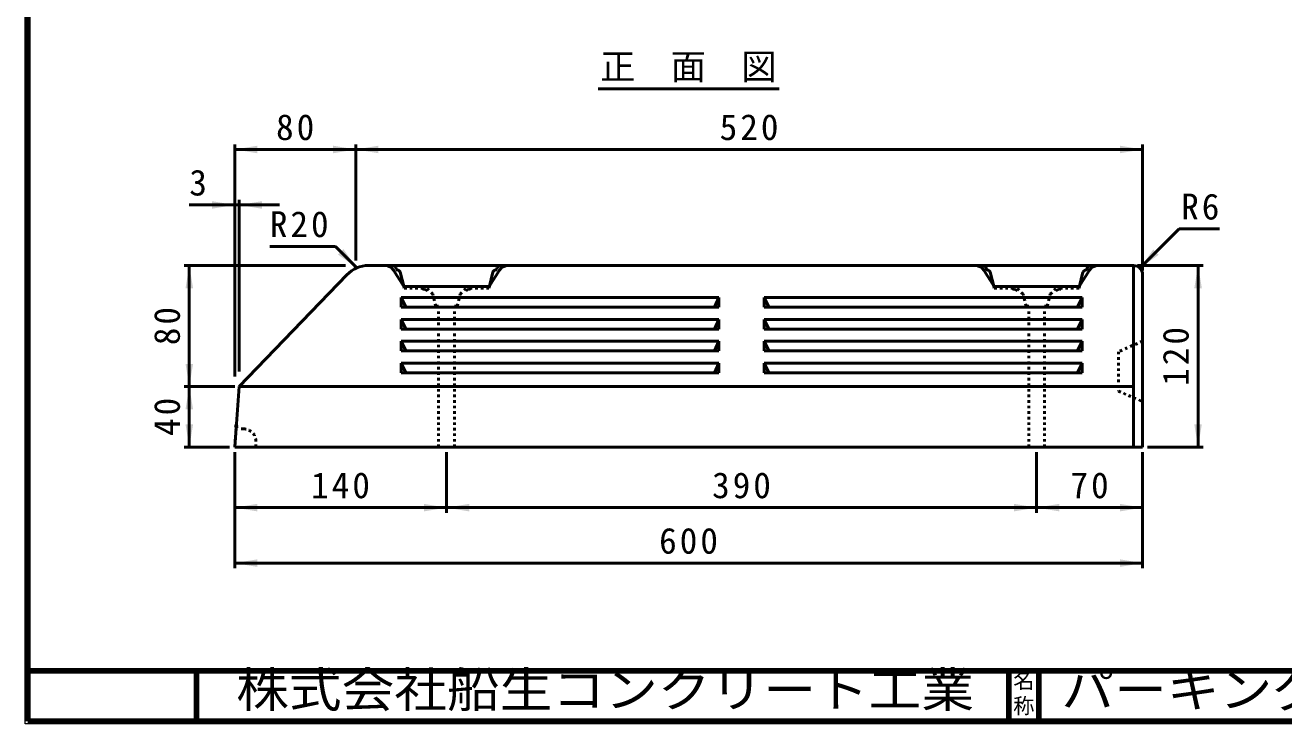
# Model space of a CAD drawing. Units: millimetres, scale not verified, with parts at other scales. Extents: x 100 to 4105, y 100 to 2870.
# Drawn here: x 100 to 2595, y 100 to 1485 of the extents above; entities that cross this region are included whole.
import ezdxf
from ezdxf.enums import TextEntityAlignment as Align

# ---------------------------------------------------------------- set-up
doc = ezdxf.new("R2010")
doc.units = ezdxf.units.MM
doc.header["$LTSCALE"] = 5
doc.header["$PDMODE"] = 32
doc.header["$PDSIZE"] = 2.5
doc.linetypes.add('USER1', pattern=[2.2, 1, -1.2])
doc.layers.add('V-nasSTD', color=7, linetype='Continuous', lineweight=50)
doc.styles.add('ＭＳ ゴシック', font='')
doc.styles.get('ＭＳ ゴシック').set_extended_font_data('MS Gothic')

msp = doc.modelspace()

# ---------------------------------------------------------------- hatches: boundary and pattern name
at = {"layer": 'V-nasSTD'}
for points in [[(560.402, 1246.087), (515.402, 1238.587), (560.402, 1231.087)], [(710.402, 1231.087), (755.402, 1238.587), (710.402, 1246.087)], [(800.402, 1246.087), (755.402, 1238.587), (800.402, 1231.087)], [(2270.402, 1231.087), (2315.402, 1238.587), (2270.402, 1246.087)], [(470.402, 1121.087), (515.402, 1128.587), (470.402, 1136.087)], [(569.402, 1136.087), (524.402, 1128.587), (569.402, 1121.087)], [(720.317, 1030.315), (757.44, 1003.798), (730.923, 1040.921)], [(2347.253, 1029.832), (2310.13, 1003.315), (2336.647, 1040.438)], [(432.902, 963.587), (425.402, 1008.587), (417.902, 963.587)], [(2432.902, 963.587), (2425.402, 1008.587), (2417.902, 963.587)], [(432.902, 813.587), (425.402, 768.587), (417.902, 813.587)], [(432.902, 723.587), (425.402, 768.587), (417.902, 723.587)], [(432.902, 693.587), (425.402, 648.587), (417.902, 693.587)], [(2432.902, 693.587), (2425.402, 648.587), (2417.902, 693.587)], [(560.402, 536.087), (515.402, 528.587), (560.402, 521.087)], [(890.402, 521.087), (935.402, 528.587), (890.402, 536.087)], [(980.402, 536.087), (935.402, 528.587), (980.402, 521.087)], [(2060.402, 521.087), (2105.402, 528.587), (2060.402, 536.087)], [(2150.402, 536.087), (2105.402, 528.587), (2150.402, 521.087)], [(2270.402, 521.087), (2315.402, 528.587), (2270.402, 536.087)], [(560.402, 426.087), (515.402, 418.587), (560.402, 411.087)], [(2270.402, 411.087), (2315.402, 418.587), (2270.402, 426.087)]]:
    msp.add_hatch(color=256, dxfattribs=at).paths.add_polyline_path(points)

# ---------------------------------------------------------------- linework, layer by layer
at = {"layer": 'V-nasSTD', "lineweight": 100}
for p, q in [((105, 2865), (105, 105)), ((105, 205), (4100, 205)), ((440, 205), (440, 105)), ((2050, 205), (2050, 105)), ((2110, 205), (2110, 105)), ((105, 105), (4100, 105))]:
    msp.add_line(p, q, dxfattribs=at)
at = {"layer": 'V-nasSTD'}
for p, q in [((1235.902, 1358.587), (1594.902, 1358.587)), ((515.402, 788.587), (515.402, 1248.587)), ((755.402, 1018.587), (755.402, 1248.587)), ((2315.402, 998.587), (2315.402, 1248.587)), ((755.402, 1238.587), (515.402, 1238.587)), ((2315.402, 1238.587), (755.402, 1238.587)), ((515.402, 1128.587), (425.402, 1128.587)), ((524.402, 1128.587), (515.402, 1128.587)), ((524.402, 798.587), (524.402, 1138.587)), ((524.402, 1128.587), (604.402, 1128.587)), ((2310.13, 1003.315), (2387.912, 1081.097)), ((2467.912, 1081.097), (2387.912, 1081.097)), ((585.014, 1046.225), (715.014, 1046.225)), ((757.44, 1003.798), (715.014, 1046.225)), ((735.402, 1008.587), (415.402, 1008.587)), ((425.402, 768.587), (425.402, 1008.587)), ((2297.402, 1008.587), (780.929, 1008.587)), ((851.002, 966.634), (830.402, 999.634)), ((834.77, 1004.532), (835.732, 1001.644)), ((1019.802, 966.634), (1040.402, 999.634)), ((1036.035, 1004.532), (1035.072, 1001.644)), ((2021.002, 966.634), (2000.402, 999.634)), ((2004.77, 1004.532), (2005.732, 1001.644)), ((2189.802, 966.634), (2210.402, 999.634)), ((2206.035, 1004.532), (2205.072, 1001.644)), ((2297.402, 1008.587), (2297.402, 648.587)), ((2305.402, 1008.587), (2435.402, 1008.587)), ((2425.402, 1008.587), (2425.402, 648.587)), ((524.402, 768.587), (737.7, 990.195)), ((843.539, 995.09), (850.419, 967.57)), ((1027.266, 995.09), (1020.386, 967.57)), ((2013.539, 995.09), (2020.419, 967.57)), ((2197.266, 995.09), (2190.386, 967.57)), ((2315.402, 990.587), (2315.402, 648.587)), ((1019.802, 966.634), (851.002, 966.634)), ((2189.802, 966.634), (2021.002, 966.634)), ((1475.402, 945.302), (845.402, 945.302)), ((845.402, 945.302), (854.402, 926.087)), ((845.402, 945.302), (845.402, 926.087)), ((1475.402, 926.087), (845.402, 926.087)), ((1475.402, 945.302), (1466.402, 926.087)), ((1475.402, 945.302), (1475.402, 926.087)), ((1565.402, 945.302), (1565.402, 926.087)), ((1565.402, 945.302), (2195.402, 945.302)), ((1565.402, 945.302), (1574.402, 926.087)), ((1565.402, 926.087), (2195.402, 926.087)), ((2195.402, 945.302), (2186.402, 926.087)), ((2195.402, 945.302), (2195.402, 926.087)), ((1475.402, 901.802), (845.402, 901.802)), ((845.402, 901.802), (854.402, 882.587)), ((845.402, 901.802), (845.402, 882.587)), ((1475.402, 901.802), (1466.402, 882.587)), ((1475.402, 901.802), (1475.402, 882.587)), ((1565.402, 901.802), (1565.402, 882.587)), ((1565.402, 901.802), (2195.402, 901.802)), ((1565.402, 901.802), (1574.402, 882.587)), ((2195.402, 901.802), (2186.402, 882.587)), ((2195.402, 901.802), (2195.402, 882.587)), ((1475.402, 882.587), (845.402, 882.587)), ((1565.402, 882.587), (2195.402, 882.587)), ((1475.402, 858.302), (845.402, 858.302)), ((845.402, 858.302), (854.402, 839.087)), ((845.402, 858.302), (845.402, 839.087)), ((1475.402, 858.302), (1466.402, 839.087)), ((1475.402, 858.302), (1475.402, 839.087)), ((1565.402, 858.302), (1565.402, 839.087)), ((1565.402, 858.302), (2195.402, 858.302)), ((1565.402, 858.302), (1574.402, 839.087)), ((2195.402, 858.302), (2186.402, 839.087)), ((2195.402, 858.302), (2195.402, 839.087)), ((1475.402, 839.087), (845.402, 839.087)), ((1565.402, 839.087), (2195.402, 839.087)), ((1475.402, 814.802), (845.402, 814.802)), ((845.402, 814.802), (854.402, 795.587)), ((845.402, 814.802), (845.402, 795.587)), ((1475.402, 814.802), (1466.402, 795.587)), ((1475.402, 814.802), (1475.402, 795.587)), ((1565.402, 814.802), (1565.402, 795.587)), ((1565.402, 814.802), (2195.402, 814.802)), ((1565.402, 814.802), (1574.402, 795.587)), ((2195.402, 814.802), (2186.402, 795.587)), ((2195.402, 814.802), (2195.402, 795.587)), ((1475.402, 795.587), (845.402, 795.587)), ((1565.402, 795.587), (2195.402, 795.587)), ((515.402, 768.587), (415.402, 768.587)), ((425.402, 648.587), (425.402, 768.587)), ((515.402, 648.587), (524.402, 768.587)), ((2297.402, 768.587), (524.402, 768.587)), ((505.402, 648.587), (415.402, 648.587)), ((2315.402, 648.587), (515.402, 648.587)), ((515.402, 638.587), (515.402, 408.587)), ((935.402, 638.587), (935.402, 518.587)), ((2105.402, 638.587), (2105.402, 518.587)), ((2315.402, 638.587), (2315.402, 408.587)), ((2325.402, 648.587), (2435.402, 648.587)), ((935.402, 528.587), (515.402, 528.587)), ((2105.402, 528.587), (935.402, 528.587)), ((2315.402, 528.587), (2105.402, 528.587)), ((2315.402, 418.587), (515.402, 418.587))]:
    msp.add_line(p, q, dxfattribs=at)
at = {"layer": 'V-nasSTD', "linetype": 'USER1'}
for p, q in [((850.419, 967.57), (851.402, 963.634)), ((851.402, 963.634), (887.402, 963.634)), ((887.402, 963.634), (893.402, 957.634)), ((893.402, 957.634), (896.402, 963.634)), ((908.402, 951.634), (896.402, 963.634)), ((914.402, 927.634), (908.402, 951.634)), ((956.402, 927.634), (962.402, 951.634)), ((962.402, 951.634), (974.402, 963.634)), ((977.402, 957.634), (974.402, 963.634)), ((983.402, 963.634), (977.402, 957.634)), ((1019.402, 963.634), (983.402, 963.634)), ((1020.386, 967.57), (1019.402, 963.634)), ((2020.419, 967.57), (2021.402, 963.634)), ((2021.402, 963.634), (2057.402, 963.634)), ((2057.402, 963.634), (2063.402, 957.634)), ((2063.402, 957.634), (2066.402, 963.634)), ((2078.402, 951.634), (2066.402, 963.634)), ((2084.402, 927.634), (2078.402, 951.634)), ((2126.402, 927.634), (2132.402, 951.634)), ((2132.402, 951.634), (2144.402, 963.634)), ((2147.402, 957.634), (2144.402, 963.634)), ((2153.402, 963.634), (2147.402, 957.634)), ((2189.402, 963.634), (2153.402, 963.634)), ((2190.386, 967.57), (2189.402, 963.634)), ((919.652, 927.634), (914.402, 927.634)), ((919.652, 648.587), (919.652, 927.634)), ((951.152, 927.634), (956.402, 927.634)), ((951.152, 648.587), (951.152, 927.634)), ((2089.652, 927.634), (2084.402, 927.634)), ((2089.652, 648.587), (2089.652, 927.634)), ((2121.152, 927.634), (2126.402, 927.634)), ((2121.152, 648.587), (2121.152, 927.634)), ((2315.402, 858.587), (2267.402, 837.587)), ((2267.402, 837.587), (2267.402, 759.587)), ((2267.402, 759.587), (2315.402, 738.587)), ((515.402, 648.587), (518.552, 690.587)), ((533.402, 684.587), (524.552, 684.587)), ((557.402, 648.587), (557.402, 660.587)), ((557.402, 648.587), (515.402, 648.587))]:
    msp.add_line(p, q, dxfattribs=at)
at = {"layer": 'V-nasSTD', "lineweight": 13}
msp.add_lwpolyline([(100, 100), (100, 2870), (4105, 2870), (4105, 100)], close=True, dxfattribs=at)
at = {"layer": 'V-nasSTD'}
for centre, radius, start, end in [((780.929, 948.587), 60, 90, 136.09469), ((812.558, 986.445), 22.19, 36.46849, 86.25019), ((829.078, 1002.634), 6, 18.43495, 82.8267), ((838.578, 1002.593), 3, 198.43495, 264.51232), ((837.718, 993.634), 6, 14.03624, 84.51232), ((1033.087, 993.634), 6, 95.48768, 165.96376), ((1032.226, 1002.593), 3, 275.48768, 341.56505), ((1041.727, 1002.634), 6, 97.1733, 161.56505), ((1058.247, 986.445), 22.19, 93.74981, 143.53151), ((1982.558, 986.445), 22.19, 36.46849, 86.25019), ((1999.078, 1002.634), 6, 18.43495, 82.8267), ((2008.578, 1002.593), 3, 198.43495, 264.51232), ((2007.718, 993.634), 6, 14.03624, 84.51232), ((2203.087, 993.634), 6, 95.48768, 165.96376), ((2202.226, 1002.593), 3, 275.48768, 341.56505), ((2211.727, 1002.634), 6, 97.1733, 161.56505), ((2228.247, 986.445), 22.19, 93.74981, 143.53151), ((2297.402, 990.587), 18, 0, 90)]:
    msp.add_arc(centre, radius, start, end, dxfattribs=at)
at = {"layer": 'V-nasSTD', "linetype": 'USER1'}
for centre, radius, start, end in [((524.552, 690.587), 6, 180, 270), ((533.402, 660.587), 24, 0, 90)]:
    msp.add_arc(centre, radius, start, end, dxfattribs=at)
at = {"layer": 'V-nasSTD'}
msp.add_point((518.552, 690.587), dxfattribs=at)

# ---------------------------------------------------------------- texts
at = {"layer": 'V-nasSTD', "style": 'ＭＳ ゴシック'}
for s, height, p in [('正\u3000面\u3000図', 51.32, (1239.902, 1428.587)), ('3', 51.32, (425.402, 1198.587)), ('名', 30.79, (2058.982, 200.999)), ('称', 30.79, (2058.976, 151.01))]:
    msp.add_text(s, height=height, dxfattribs=at).set_placement(p, align=Align.TOP_LEFT)
at = {"layer": 'V-nasSTD', "style": 'ＭＳ ゴシック', "width": 1.1}
for s, p in [('株式会社船生コンクリート工業', (518.279, 202.55)), ('パーキングブロック', (2154.5, 202.47))]:
    msp.add_text(s, height=69.65, dxfattribs=at).set_placement(p, align=Align.TOP_LEFT)
at = {"layer": 'V-nasSTD', "char_height": 51.32, "attachment_point": 1, "style": 'ＭＳ ゴシック'}
for s, insert in [('\\T1.17;80', (597.402, 1308.587)), ('\\T1.17;520', (1476.902, 1308.587)), ('\\T1.17;R6', (2391.912, 1151.097)), ('\\T1.17;R20', (585.014, 1116.225)), ('\\T1.17;140', (666.902, 598.587)), ('\\T1.17;390', (1461.902, 598.587)), ('\\T1.17;70', (2172.402, 598.587)), ('\\T1.17;600', (1356.902, 488.587))]:
    msp.add_mtext(s, dxfattribs=dict(at, insert=insert))
at = {"layer": 'V-nasSTD', "char_height": 51.32, "attachment_point": 1, "rotation": 90, "style": 'ＭＳ ゴシック'}
for s, insert in [('\\T1.17;80', (355.402, 850.587)), ('\\T1.17;120', (2355.402, 770.087)), ('\\T1.17;40', (355.402, 670.587))]:
    msp.add_mtext(s, dxfattribs=dict(at, insert=insert))

doc.saveas('drawing.dxf')
